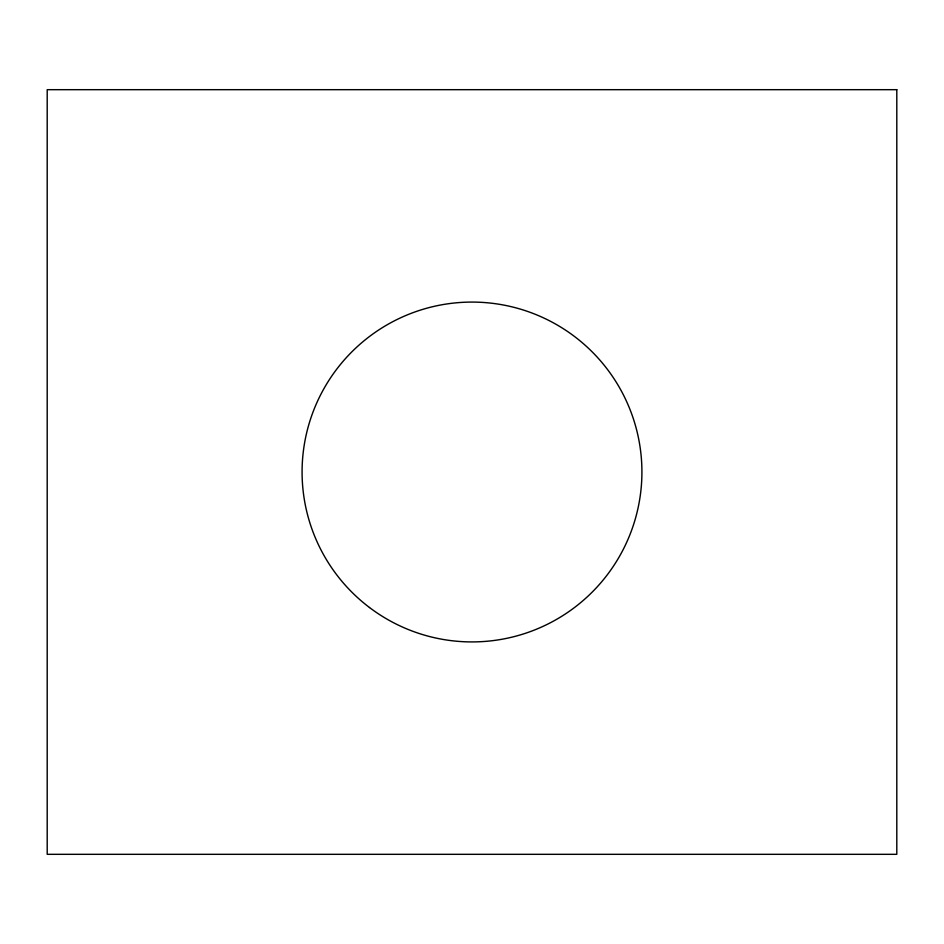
<?xml version="1.0" encoding="UTF-8"?>
<svg xmlns="http://www.w3.org/2000/svg" width="944" height="944" viewBox="0 0 944 944"><rect width="100%" height="100%" fill="white"/><g stroke="black" fill="none" stroke-linecap="round" stroke-linejoin="round"><path stroke-width="1.42" d="M896.8 89.68L47.2 89.68L47.2 854.32L896.8 854.32L896.8 89.68M369.482 607.511A169.92 169.92 0 0 0 640.61 493.028A169.92 169.92 0 0 0 405.908 315.461A169.92 169.92 0 0 0 369.482 607.511"/></g></svg>
